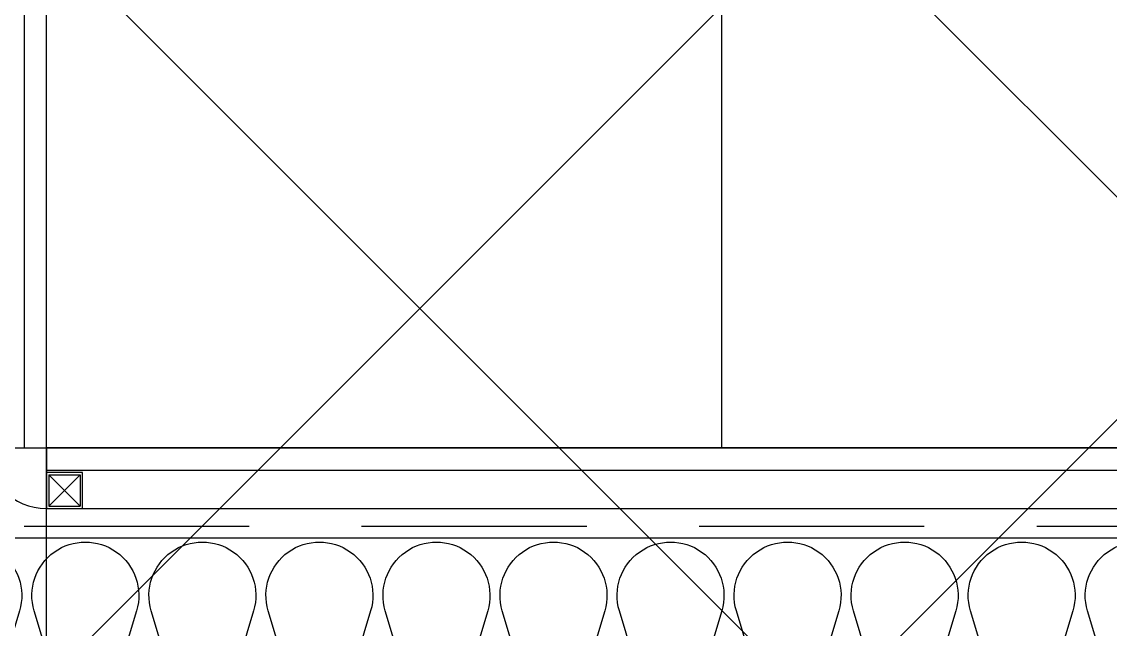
# Model space of a CAD drawing. Header units: millimetres. Extents: x 840000 to 1054178, y 0 to 59400.
# Drawn here: x 859461.1 to 859944.7, y 40790 to 41060 of the extents above; entities that cross this region are included whole.
import ezdxf
from ezdxf.xclip import XClip

# ---------------------------------------------------------------- set-up
doc = ezdxf.new("R2010")
doc.units = ezdxf.units.MM
doc.header["$LTSCALE"] = 100
doc.header["$XCLIPFRAME"] = 0
doc.linetypes.add('X - 단위세대 확장형$0$HID', pattern=[1.5, 1, -0.5])
for name, color, linetype in [('SYM', 7, 'Continuous'), ('X - 단위세대 확장형$0$A-ETC', 7, 'Continuous'), ('X - 단위세대 확장형$0$A-INS', 9, 'Continuous'), ('X - 단위세대 확장형$0$A-TILE', 253, 'Continuous'), ('X - 단위세대 확장형$0$AA-SSXM-STRS', 4, 'Continuous'), ('X - 단위세대 확장형$0$S-HAT', 19, 'Continuous'), ('X - 단위세대 확장형$0$X-25$0$AA-FFXM-SANI', 4, 'Continuous')]:
    doc.layers.add(name, color=color, linetype=linetype)
doc.layers.add('X - 단위세대 확장형$0$A-MC', color=171, linetype='Continuous', plot=False)

# ---------------------------------------------------------------- blocks, each defined once
blk = doc.blocks.new('X - 단위세대 확장형$0$insul1')
blk.add_lwpolyline([(0, 0.25, 1.344031), (0.35, 0.25), (0.2, 0.75, -1.344031), (0.55, 0.75), (0.4, 0.25)], format="xyb")
blk = doc.blocks.new('X - 단위세대 확장형$0$A$C456C1CD8')
at = {"layer": 'X - 단위세대 확장형$0$A-ETC', "color": 8, "linetype": 'Continuous'}
blk.add_line((1, -12, 0), (1, -26, 0), dxfattribs=at)
at = {"layer": 'X - 단위세대 확장형$0$A-ETC', "color": 8, "linetype": 'Continuous', "elevation": 0}
for points in [[(-10, 2300), (-10, 0)], [(1500, 1550), (1500, 0), (0, 0), (0, 2300), (1500, 2300)], [(-27, 0), (0, 0), (0, -27)], [(0, -10), (0, 0)], [(0, -10), (1500, -10)], [(15, -12), (15, -26), (1, -12), (15, -12), (1, -26), (15, -26)], [(10, -27), (1500, -27)]]:
    blk.add_lwpolyline(points, dxfattribs=at)
blk.add_lwpolyline([(0, -27), (16, -27), (16, -11), (0, -11)], close=True, dxfattribs=at)
at = {"layer": 'X - 단위세대 확장형$0$A-ETC', "color": 8, "linetype": 'Continuous'}
blk.add_arc((0, 0, 0), 27, 180, 269.9999, dxfattribs=at)
at = {"layer": 'X - 단위세대 확장형$0$A-TILE'}
blk.add_line((300, 0, 0), (300, 999.59, 0), dxfattribs=at)
at = {"layer": 'X - 단위세대 확장형$0$X-25$0$AA-FFXM-SANI', "color": 8, "linetype": 'X - 단위세대 확장형$0$HID', "elevation": 0}
blk.add_lwpolyline([(1535, 1550), (1535, -35), (-35, -35), (-35, 2335), (1535, 2335), (1535, 1550)], dxfattribs=at)
blk = doc.blocks.new('X - 단위세대 확장형$0$A$C6f67e9a2')
at = {"layer": 'X - 단위세대 확장형$0$A-INS'}
blk.add_line((-7280, -8232.52, 0), (-5610, -8232.52, 0), dxfattribs=at)
ref = blk.add_blockref('X - 단위세대 확장형$0$A$C456C1CD8', (-7160, -8192.52, 0))
XClip(ref).set_block_clipping_path([(-249.9999596067, -169.9999999995), (540.0000403933, 2350)])
at = {"layer": 'X - 단위세대 확장형$0$A-INS', "xscale": 130, "yscale": 130, "zscale": 130, "row_count": 1, "column_count": 32, "row_spacing": -3.155443620884047e-30, "column_spacing": 52}
blk.add_blockref('X - 단위세대 확장형$0$insul1', (-7295.5, -8362.52), dxfattribs=at)
at = {"layer": 'X - 단위세대 확장형$0$A-MC'}
for p, q in [((-7160, -8662.52), (-7160, -5742.52)), ((-7832.52, -8192.52), (-6620, -8192.52))]:
    blk.add_line(p, q, dxfattribs=at)
blk = doc.blocks.new('X - 단위세대 확장형$0$A$Cca1b3c21')
at = {"layer": 'X - 단위세대 확장형$0$A-INS'}
blk.add_line((-100, -8272.52), (-3260, -8272.52), dxfattribs=at)
at = {"xscale": -1.000000000000001}
blk.add_blockref('X - 단위세대 확장형$0$A$C456C1CD8', (-180, -8192.52), dxfattribs=at)
at = {"layer": 'X - 단위세대 확장형$0$A-MC'}
blk.add_line((0, -8192.52), (-1904.86, -8192.52), dxfattribs=at)
blk = doc.blocks.new('X - 단위세대 확장형$0$A$C1DF1446A')
at = {"layer": 'X - 단위세대 확장형$0$S-HAT'}
h = blk.add_hatch(dxfattribs=at)
h.set_pattern_fill('ANSI37', color=256, scale=80)
h.set_pattern_definition([(45, (-184047.6, -56593.1), (-179.60512, 179.60512), []), (135, (-184047.6, -56593.1), (-179.60512, -179.60512), [])])
h.paths.add_polyline_path([(0, 2520), (1800, 2520), (1800, 0), (0, 0)])
blk = doc.blocks.new('X - 단위세대 확장형', base_point=(-475.36, -286.73))
at = {"layer": 'X - 단위세대 확장형$0$AA-SSXM-STRS'}
blk.add_blockref('X - 단위세대 확장형$0$A$C1DF1446A', (38471.98, 56593.11), dxfattribs=at)
blk.add_blockref('X - 단위세대 확장형$0$A$C6f67e9a2', (45881.98, 64955.63))
ref = blk.add_blockref('X - 단위세대 확장형$0$A$Cca1b3c21', (38541.98, 64955.63), dxfattribs=dict(xscale=-1))
XClip(ref).set_block_clipping_path([(-720, 0), (-7340.0000000019, 0), (-7340.0000000019, -8662.5220021401), (-1730.0000000016, -8662.5220021401), (-1730.0000000016, -8226.0220021403), (-720, -8226.0220021403)])

msp = doc.modelspace()

# ---------------------------------------------------------------- block references
at = {"layer": 'SYM'}
ref = msp.add_blockref('X - 단위세대 확장형', (820274.72, -16179.14), dxfattribs=at)
XClip(ref).set_block_clipping_path([(27286.2339647645, 22495.2025850526), (88213.6007378809, 68689.6277392105)])

doc.saveas('drawing.dxf')
